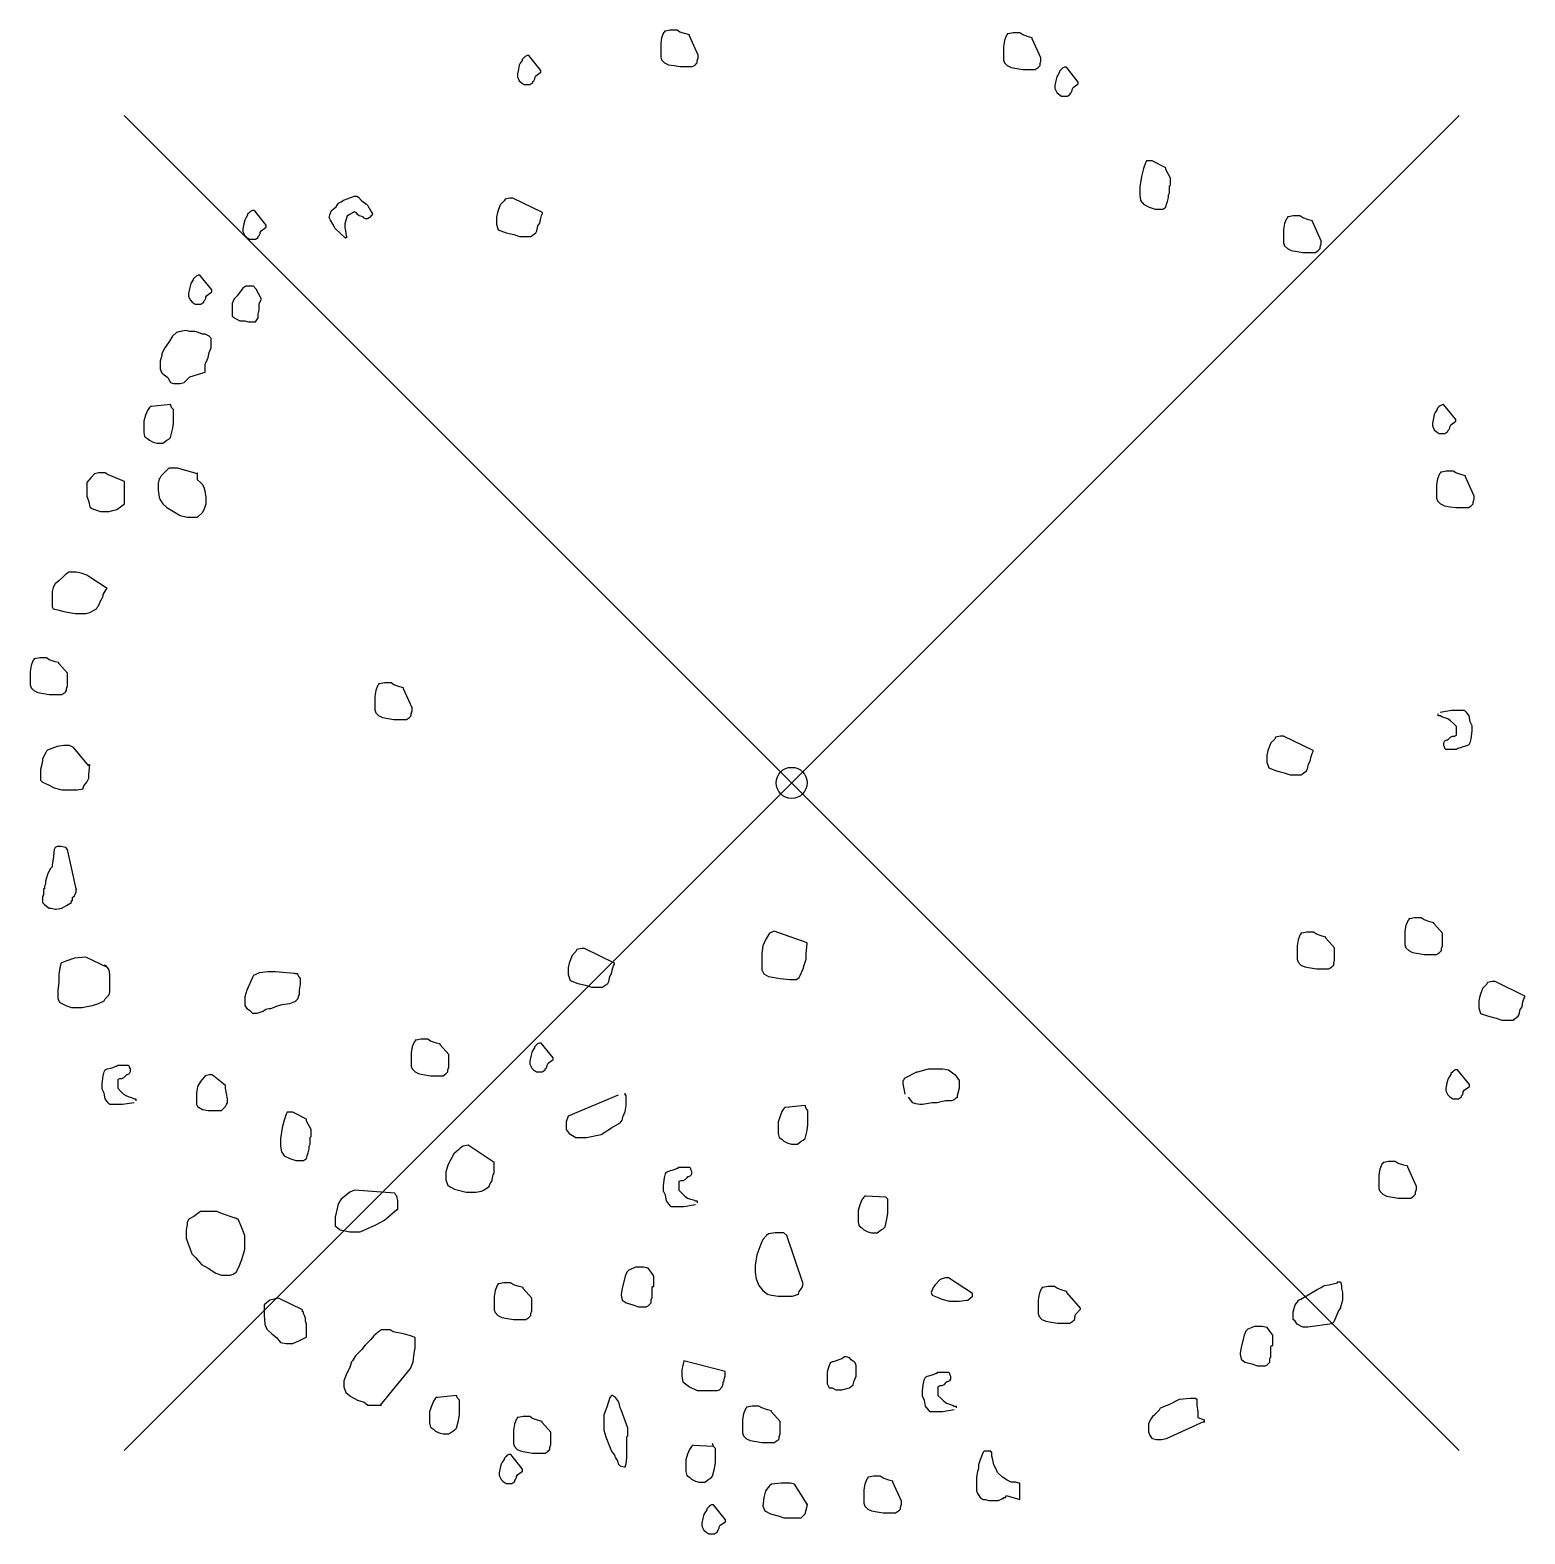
# Model space of a CAD drawing. Header units: metres. Extents: x -4.9 to 4.72, y -4.83 to 4.84.
import ezdxf

# ---------------------------------------------------------------- set-up
doc = ezdxf.new("R2010")
doc.units = ezdxf.units.M
doc.header["$LTSCALE"] = 0.2

msp = doc.modelspace()

# ---------------------------------------------------------------- linework, layer by layer
at = {"lineweight": -3}
for p, q in [((-4.2929, 4.2929), (4.2929, -4.2929)), ((4.2929, 4.2929), (-4.2929, -4.2929))]:
    msp.add_line(p, q, dxfattribs=at)
at = {"flags": 128}
for points in [[(-0.601, 4.6807), (-0.6568, 4.8047), (-0.6568, 4.8109), (-0.6815, 4.8167), (-0.7188, 4.8291), (-0.7372, 4.8416), (-0.7434, 4.8416), (-0.7497, 4.8416), (-0.7805, 4.8416), (-0.8116, 4.8354), (-0.8179, 4.8354), (-0.8179, 4.8291), (-0.8239, 4.8229), (-0.8363, 4.7922), (-0.8425, 4.7549), (-0.8425, 4.7238), (-0.8425, 4.7056), (-0.8425, 4.6807), (-0.8425, 4.6683), (-0.8363, 4.6496), (-0.8179, 4.631), (-0.793, 4.6185), (-0.7559, 4.6127), (-0.7188, 4.6065), (-0.6877, 4.6065), (-0.669, 4.6065), (-0.6382, 4.6065), (-0.6195, 4.6185), (-0.6135, 4.6248), (-0.6073, 4.631), (-0.6073, 4.6434), (-0.601, 4.6621), (-0.601, 4.6745), (-0.601, 4.6807)], [(1.6035, 4.6621), (1.5478, 4.786), (1.5478, 4.7922), (1.5231, 4.7985), (1.486, 4.8109), (1.4673, 4.8229), (1.4611, 4.8229), (1.4549, 4.8229), (1.424, 4.8229), (1.3929, 4.8167), (1.3869, 4.8167), (1.3869, 4.8109), (1.3807, 4.8047), (1.3683, 4.7736), (1.362, 4.7363), (1.362, 4.7056), (1.362, 4.6869), (1.362, 4.6621), (1.362, 4.6496), (1.3683, 4.631), (1.3869, 4.6127), (1.4116, 4.6003), (1.4487, 4.5941), (1.486, 4.5879), (1.5169, 4.5879), (1.5355, 4.5879), (1.5664, 4.5879), (1.5851, 4.6003), (1.5911, 4.6065), (1.5973, 4.6127), (1.5973, 4.6248), (1.6035, 4.6434), (1.6035, 4.6559), (1.6035, 4.6621)], [(-1.6138, 4.5825), (-1.6899, 4.677), (-1.6961, 4.677), (-1.7023, 4.677), (-1.7147, 4.6708), (-1.7207, 4.6646), (-1.7332, 4.6525), (-1.7332, 4.6463), (-1.7456, 4.6277), (-1.7518, 4.6152), (-1.7581, 4.5904), (-1.7643, 4.5593), (-1.7643, 4.541), (-1.7518, 4.5162), (-1.7394, 4.5037), (-1.7207, 4.4913), (-1.6899, 4.4913), (-1.6836, 4.4913), (-1.6652, 4.5037), (-1.6652, 4.5099), (-1.659, 4.5162), (-1.6528, 4.5286), (-1.6528, 4.5348), (-1.6465, 4.5472), (-1.6138, 4.57), (-1.6138, 4.5763), (-1.6138, 4.5825)], [(1.8431, 4.5074), (1.767, 4.602), (1.761, 4.602), (1.7548, 4.602), (1.7424, 4.5962), (1.7362, 4.5899), (1.7237, 4.5775), (1.7237, 4.5713), (1.7115, 4.5526), (1.7053, 4.5402), (1.6991, 4.5153), (1.6928, 4.4846), (1.6928, 4.466), (1.7053, 4.4411), (1.7175, 4.4287), (1.7362, 4.4162), (1.767, 4.4162), (1.7733, 4.4162), (1.7919, 4.4287), (1.7919, 4.4349), (1.7981, 4.4411), (1.8044, 4.4536), (1.8044, 4.4598), (1.8106, 4.4722), (1.8431, 4.495), (1.8431, 4.5012), (1.8431, 4.5074)], [(2.4056, 3.9561), (2.319, 3.9996), (2.2879, 3.9996), (2.2817, 3.9996), (2.2755, 3.9872), (2.2633, 3.9503), (2.2508, 3.9006), (2.2384, 3.8326), (2.2384, 3.7828), (2.2446, 3.7459), (2.2633, 3.7211), (2.3004, 3.7024), (2.3375, 3.69), (2.3685, 3.69), (2.387, 3.69), (2.4056, 3.7024), (2.4119, 3.7211), (2.4181, 3.7397), (2.4241, 3.7642), (2.4241, 3.7828), (2.4303, 3.7953), (2.4303, 3.8139), (2.4303, 3.8263), (2.4303, 3.8388), (2.4365, 3.845), (2.4365, 3.8695), (2.4365, 3.8881), (2.4056, 3.9441), (2.4056, 3.9561)], [(-2.8705, 3.503), (-2.9354, 3.566), (-2.9509, 3.5925), (-2.9662, 3.6195), (-2.9756, 3.6357), (-2.971, 3.6527), (-2.959, 3.6808), (-2.9298, 3.7049), (-2.9146, 3.7281), (-2.8985, 3.7372), (-2.8823, 3.7468), (-2.8363, 3.7658), (-2.8118, 3.7729), (-2.7979, 3.7737), (-2.7865, 3.7662), (-2.7687, 3.748), (-2.754, 3.7347), (-2.7426, 3.7273), (-2.7395, 3.7219), (-2.731, 3.7194), (-2.7279, 3.7144), (-2.7248, 3.709), (-2.7217, 3.7036), (-2.7186, 3.6983), (-2.7123, 3.6875), (-2.7092, 3.6821), (-2.7061, 3.6767), (-2.703, 3.6713), (-2.6968, 3.6605), (-2.6991, 3.6522), (-2.7045, 3.6489), (-2.7121, 3.6373), (-2.7175, 3.6344), (-2.7283, 3.6282), (-2.742, 3.6274), (-2.7536, 3.6348), (-2.7567, 3.6402), (-2.7652, 3.6427), (-2.7822, 3.6473), (-2.7936, 3.6547), (-2.7998, 3.6655), (-2.8114, 3.673), (-2.8168, 3.6701), (-2.8222, 3.6667), (-2.8328, 3.6609), (-2.8381, 3.6576), (-2.8435, 3.6547), (-2.8597, 3.6452), (-2.8666, 3.6199), (-2.8732, 3.5946), (-2.8746, 3.5722), (-2.8707, 3.5532), (-2.8668, 3.5337), (-2.8659, 3.52), (-2.863, 3.5146), (-2.8599, 3.5092), (-2.8651, 3.5063), (-2.8705, 3.503)], [(-3.3798, 3.5872), (-3.4558, 3.6817), (-3.462, 3.6817), (-3.4683, 3.6817), (-3.4807, 3.6755), (-3.4869, 3.6692), (-3.4991, 3.6568), (-3.4991, 3.6506), (-3.5116, 3.6319), (-3.5178, 3.6199), (-3.524, 3.595), (-3.5302, 3.5639), (-3.5302, 3.5453), (-3.5178, 3.5208), (-3.5054, 3.5084), (-3.4869, 3.496), (-3.4558, 3.496), (-3.4496, 3.496), (-3.4312, 3.5084), (-3.4312, 3.5146), (-3.4249, 3.5208), (-3.4187, 3.5328), (-3.4187, 3.5391), (-3.4125, 3.5515), (-3.3798, 3.5747), (-3.3798, 3.5809), (-3.3798, 3.5872)], [(-1.6022, 3.6684), (-1.7941, 3.7613), (-1.8126, 3.7613), (-1.8437, 3.755), (-1.8499, 3.7426), (-1.8745, 3.7177), (-1.8932, 3.6684), (-1.8994, 3.6373), (-1.8994, 3.5942), (-1.887, 3.5569), (-1.8374, 3.5382), (-1.7879, 3.5258), (-1.7508, 3.5134), (-1.6764, 3.5134), (-1.6702, 3.5196), (-1.6455, 3.5382), (-1.6393, 3.5507), (-1.6331, 3.5818), (-1.6206, 3.6004), (-1.6144, 3.6311), (-1.6082, 3.6498), (-1.6022, 3.6622), (-1.6022, 3.6684)], [(3.4055, 3.4856), (3.3498, 3.6095), (3.3498, 3.6153), (3.3251, 3.6216), (3.288, 3.634), (3.2694, 3.6464), (3.2631, 3.6464), (3.2569, 3.6464), (3.226, 3.6464), (3.1949, 3.6402), (3.1889, 3.6402), (3.1889, 3.634), (3.1827, 3.6278), (3.1703, 3.5971), (3.1641, 3.5598), (3.1641, 3.5287), (3.1641, 3.5105), (3.1641, 3.4856), (3.1641, 3.4732), (3.1703, 3.4545), (3.1889, 3.4358), (3.2136, 3.4234), (3.2507, 3.4172), (3.288, 3.411), (3.3189, 3.411), (3.3375, 3.411), (3.3684, 3.411), (3.3871, 3.4234), (3.3933, 3.4296), (3.3993, 3.4358), (3.3993, 3.4483), (3.4055, 3.4669), (3.4055, 3.4794), (3.4055, 3.4856)], [(-3.7296, 3.1705), (-3.8057, 3.2651), (-3.8119, 3.2651), (-3.8181, 3.2651), (-3.8306, 3.2588), (-3.8366, 3.2526), (-3.849, 3.2406), (-3.849, 3.2344), (-3.8615, 3.2157), (-3.8677, 3.2033), (-3.8739, 3.1784), (-3.8801, 3.1473), (-3.8801, 3.1291), (-3.8677, 3.1042), (-3.8552, 3.0918), (-3.8366, 3.0793), (-3.8057, 3.0793), (-3.7995, 3.0793), (-3.781, 3.0918), (-3.781, 3.098), (-3.7748, 3.1042), (-3.7686, 3.1166), (-3.7686, 3.1229), (-3.7624, 3.1353), (-3.7296, 3.1581), (-3.7296, 3.1643), (-3.7296, 3.1705)], [(-3.4098, 3.1113), (-3.4434, 3.1759), (-3.462, 3.1946), (-3.4867, 3.1946), (-3.5116, 3.1946), (-3.53, 3.1821), (-3.5673, 3.1324), (-3.5858, 3.1137), (-3.5982, 3.0831), (-3.5982, 3.0706), (-3.5982, 3.0395), (-3.5982, 3.0026), (-3.592, 2.9964), (-3.5858, 2.9902), (-3.5736, 2.984), (-3.5487, 2.9716), (-3.5178, 2.9716), (-3.4929, 2.9653), (-3.4683, 2.9653), (-3.4558, 2.9653), (-3.4496, 2.9653), (-3.4434, 2.9716), (-3.431, 2.9902), (-3.431, 3.0026), (-3.431, 3.0147), (-3.4249, 3.0395), (-3.4249, 3.0582), (-3.4249, 3.0831), (-3.4098, 3.1113)], [(-3.7719, 2.642), (-3.7717, 2.6681), (-3.7717, 2.6743), (-3.7717, 2.693), (-3.7655, 2.7054), (-3.7531, 2.7361), (-3.7468, 2.7672), (-3.7344, 2.7983), (-3.7344, 2.8289), (-3.7344, 2.8414), (-3.7344, 2.8476), (-3.7344, 2.86), (-3.7468, 2.8725), (-3.7593, 2.8787), (-3.7717, 2.8849), (-3.7902, 2.8849), (-3.815, 2.8974), (-3.8397, 2.9036), (-3.8708, 2.9036), (-3.8955, 2.9094), (-3.9326, 2.9036), (-3.9574, 2.8974), (-3.9821, 2.8725), (-4.007, 2.8352), (-4.0316, 2.7983), (-4.0503, 2.761), (-4.0503, 2.7485), (-4.0627, 2.7112), (-4.0627, 2.693), (-4.0627, 2.6868), (-4.0627, 2.6805), (-4.0627, 2.6743), (-4.0627, 2.6681), (-4.0627, 2.6619), (-4.0565, 2.6432), (-4.0503, 2.637), (-4.0441, 2.6308), (-4.0132, 2.6063), (-4.007, 2.5939), (-3.9945, 2.5753), (-3.9761, 2.569), (-3.9636, 2.569), (-3.945, 2.569), (-3.9326, 2.569), (-3.9079, 2.5753), (-3.8955, 2.5877), (-3.8892, 2.5939), (-3.8708, 2.6121), (-3.7719, 2.642), (-3.7719, 2.642), (-3.7719, 2.642)], [(-3.9945, 2.4326), (-4.1185, 2.4202), (-4.1247, 2.4202), (-4.1307, 2.414), (-4.1431, 2.3957), (-4.1556, 2.3647), (-4.168, 2.3274), (-4.168, 2.3087), (-4.168, 2.2967), (-4.168, 2.278), (-4.168, 2.2531), (-4.1618, 2.2283), (-4.1431, 2.2158), (-4.1307, 2.2038), (-4.106, 2.1914), (-4.0812, 2.1852), (-4.0441, 2.1852), (-4.0194, 2.2038), (-4.007, 2.2096), (-3.9945, 2.2221), (-3.9821, 2.2718), (-3.9761, 2.3087), (-3.9761, 2.3398), (-3.9761, 2.3522), (-3.9761, 2.3709), (-3.9761, 2.402), (-3.9883, 2.414), (-3.9945, 2.4326)], [(4.2713, 2.3373), (4.1955, 2.4322), (4.1892, 2.4322), (4.183, 2.4322), (4.1706, 2.426), (4.1644, 2.4198), (4.1519, 2.4074), (4.1519, 2.4011), (4.1397, 2.3825), (4.1335, 2.37), (4.1273, 2.3456), (4.1211, 2.3145), (4.1211, 2.2958), (4.1335, 2.271), (4.1457, 2.2589), (4.1644, 2.2465), (4.1955, 2.2465), (4.2015, 2.2465), (4.2201, 2.2589), (4.2201, 2.2648), (4.2263, 2.271), (4.2326, 2.2834), (4.2326, 2.2896), (4.2388, 2.3021), (4.2713, 2.3253), (4.2713, 2.3315), (4.2713, 2.3373)], [(-4.2918, 1.9373), (-4.3786, 1.9746), (-4.3971, 1.9808), (-4.4157, 1.9932), (-4.4404, 1.9932), (-4.459, 1.9932), (-4.4837, 1.987), (-4.5086, 1.9621), (-4.5332, 1.931), (-4.5332, 1.9124), (-4.5332, 1.8817), (-4.5332, 1.8444), (-4.521, 1.8071), (-4.5148, 1.7764), (-4.5024, 1.764), (-4.4837, 1.7578), (-4.4466, 1.7453), (-4.4157, 1.7453), (-4.3908, 1.7453), (-4.3662, 1.7515), (-4.3413, 1.7578), (-4.3166, 1.7764), (-4.2918, 1.7951), (-4.2918, 1.8013), (-4.2918, 1.8195), (-4.2918, 1.8444), (-4.2918, 1.8693), (-4.2918, 1.9004), (-4.2918, 1.9248), (-4.2918, 1.9373)], [(4.3903, 1.8444), (4.3345, 1.9684), (4.3345, 1.9746), (4.3097, 1.9808), (4.2725, 1.9932), (4.2539, 2.0052), (4.2477, 2.0052), (4.2417, 2.0052), (4.2106, 2.0052), (4.1797, 1.9994), (4.1735, 1.9994), (4.1735, 1.9932), (4.1673, 1.987), (4.1548, 1.9559), (4.1486, 1.9186), (4.1486, 1.8879), (4.1486, 1.8693), (4.1486, 1.8444), (4.1486, 1.832), (4.1548, 1.8133), (4.1735, 1.7951), (4.1981, 1.7826), (4.2355, 1.7764), (4.2725, 1.7702), (4.3034, 1.7702), (4.3221, 1.7702), (4.353, 1.7702), (4.3716, 1.7826), (4.3778, 1.7888), (4.3841, 1.7951), (4.3841, 1.8071), (4.3903, 1.8257), (4.3903, 1.8382), (4.3903, 1.8444)], [(-4.4033, 1.2499), (-4.5086, 1.3179), (-4.5332, 1.3366), (-4.5705, 1.349), (-4.6014, 1.3552), (-4.6263, 1.3552), (-4.6323, 1.3552), (-4.651, 1.3552), (-4.6572, 1.349), (-4.6696, 1.3428), (-4.6881, 1.3241), (-4.7129, 1.2997), (-4.7376, 1.281), (-4.75, 1.2562), (-4.7563, 1.2313), (-4.7563, 1.1944), (-4.7563, 1.1509), (-4.7563, 1.1322), (-4.75, 1.1198), (-4.7191, 1.1136), (-4.6819, 1.1015), (-4.6447, 1.0953), (-4.6077, 1.0891), (-4.5768, 1.0891), (-4.5394, 1.0891), (-4.5148, 1.0953), (-4.4837, 1.1136), (-4.4715, 1.1198), (-4.4652, 1.1322), (-4.459, 1.1384), (-4.4466, 1.1695), (-4.4404, 1.1757), (-4.4282, 1.2006), (-4.4282, 1.2126), (-4.4095, 1.2437), (-4.4033, 1.2499)], [(-4.6572, 0.7048), (-4.7129, 0.767), (-4.7129, 0.7732), (-4.7376, 0.7794), (-4.7749, 0.7919), (-4.7934, 0.8039), (-4.7996, 0.8039), (-4.8058, 0.8039), (-4.8367, 0.8039), (-4.8678, 0.7981), (-4.874, 0.7981), (-4.874, 0.7919), (-4.8802, 0.7856), (-4.8924, 0.7546), (-4.8986, 0.7173), (-4.8986, 0.6866), (-4.8986, 0.6679), (-4.8986, 0.643), (-4.8986, 0.6306), (-4.8924, 0.612), (-4.874, 0.5937), (-4.8491, 0.5813), (-4.812, 0.5751), (-4.7749, 0.5688), (-4.7438, 0.5688), (-4.7254, 0.5688), (-4.6943, 0.5688), (-4.6758, 0.5813), (-4.6696, 0.5875), (-4.6634, 0.5937), (-4.6634, 0.6057), (-4.6572, 0.6244), (-4.6572, 0.699), (-4.6572, 0.7048)], [(-2.4402, 0.4822), (-2.4959, 0.6057), (-2.4959, 0.612), (-2.5208, 0.6182), (-2.5579, 0.6306), (-2.5764, 0.643), (-2.5826, 0.643), (-2.5888, 0.643), (-2.6199, 0.643), (-2.6508, 0.6368), (-2.657, 0.6368), (-2.657, 0.6306), (-2.6632, 0.6244), (-2.6754, 0.5937), (-2.6817, 0.5564), (-2.6817, 0.5253), (-2.6817, 0.5067), (-2.6817, 0.4822), (-2.6817, 0.4698), (-2.6754, 0.4511), (-2.657, 0.4325), (-2.6321, 0.42), (-2.595, 0.4138), (-2.5579, 0.4076), (-2.5268, 0.4076), (-2.5084, 0.4076), (-2.4773, 0.4076), (-2.4589, 0.42), (-2.4526, 0.4262), (-2.4464, 0.4325), (-2.4464, 0.4449), (-2.4402, 0.4635), (-2.4402, 0.476), (-2.4402, 0.4822)], [(3.3543, 0.2074), (3.1624, 0.3002), (3.1438, 0.3002), (3.1129, 0.294), (3.1067, 0.2816), (3.0818, 0.2567), (3.0633, 0.2074), (3.0571, 0.1763), (3.0571, 0.1327), (3.0695, 0.0958), (3.1191, 0.0772), (3.1686, 0.0648), (3.2057, 0.0523), (3.2799, 0.0523), (3.2862, 0.0585), (3.311, 0.0772), (3.3172, 0.0896), (3.3235, 0.1203), (3.3357, 0.139), (3.3419, 0.1701), (3.3481, 0.1887), (3.3543, 0.2011), (3.3543, 0.2074)], [(4.1859, -0.9671), (4.1302, -0.9049), (4.1302, -0.8991), (4.1053, -0.8928), (4.0682, -0.8804), (4.0495, -0.868), (4.0435, -0.868), (4.0373, -0.868), (4.0062, -0.868), (3.9753, -0.8742), (3.9691, -0.8742), (3.9691, -0.8804), (3.9629, -0.8866), (3.9505, -0.9173), (3.9444, -0.9546), (3.9444, -0.9857), (3.9444, -1.0044), (3.9444, -1.0288), (3.9444, -1.0413), (3.9505, -1.0599), (3.9691, -1.0786), (3.994, -1.091), (4.0311, -1.0972), (4.0682, -1.1034), (4.0991, -1.1034), (4.1177, -1.1034), (4.1486, -1.1034), (4.1673, -1.091), (4.1735, -1.0848), (4.1797, -1.0786), (4.1797, -1.0661), (4.1859, -1.0475), (4.1859, -0.9733), (4.1859, -0.9671)], [(0.0987, -1.0288), (-0.1119, -0.9546), (-0.1428, -0.9671), (-0.1674, -1.0102), (-0.1861, -1.0475), (-0.1923, -1.0972), (-0.1923, -1.1714), (-0.1923, -1.2025), (-0.1799, -1.227), (-0.149, -1.2456), (-0.0746, -1.2581), (-0.0128, -1.2643), (0.0307, -1.2643), (0.0492, -1.2518), (0.0554, -1.2394), (0.074, -1.1963), (0.0802, -1.1714), (0.0925, -1.1341), (0.0925, -1.1034), (0.0925, -1.0972), (0.0987, -1.035), (0.0987, -1.0288)], [(3.4924, -1.0599), (3.4366, -0.9981), (3.4366, -0.9919), (3.4118, -0.9857), (3.3747, -0.9733), (3.356, -0.9608), (3.3498, -0.9608), (3.3436, -0.9608), (3.3127, -0.9608), (3.2818, -0.9671), (3.2756, -0.9671), (3.2756, -0.9733), (3.2694, -0.9795), (3.2569, -1.0102), (3.2507, -1.0475), (3.2507, -1.0786), (3.2507, -1.0972), (3.2507, -1.1217), (3.2507, -1.1341), (3.2569, -1.1528), (3.2756, -1.1714), (3.3002, -1.1839), (3.3375, -1.1901), (3.3747, -1.1963), (3.4055, -1.1963), (3.4242, -1.1963), (3.4551, -1.1963), (3.4737, -1.1839), (3.4799, -1.1776), (3.4862, -1.1714), (3.4862, -1.159), (3.4924, -1.1403), (3.4924, -1.0661), (3.4924, -1.0599)], [(-1.1398, -1.159), (-1.3317, -1.0661), (-1.3503, -1.0661), (-1.3812, -1.0723), (-1.3874, -1.0848), (-1.4123, -1.1092), (-1.4308, -1.159), (-1.437, -1.1901), (-1.437, -1.2332), (-1.4246, -1.2705), (-1.375, -1.2892), (-1.3255, -1.3016), (-1.2884, -1.3136), (-1.2142, -1.3136), (-1.2079, -1.3074), (-1.1831, -1.2892), (-1.1769, -1.2767), (-1.1706, -1.2456), (-1.1584, -1.227), (-1.1522, -1.1963), (-1.146, -1.1776), (-1.1398, -1.1652), (-1.1398, -1.159)], [(4.7163, -1.3712), (4.5244, -1.2784), (4.5057, -1.2784), (4.4749, -1.2846), (4.4686, -1.297), (4.4438, -1.3219), (4.4253, -1.3712), (4.4191, -1.4023), (4.4191, -1.4458), (4.4313, -1.4827), (4.4811, -1.5014), (4.5306, -1.5138), (4.5677, -1.5263), (4.6419, -1.5263), (4.6481, -1.5201), (4.673, -1.5014), (4.6792, -1.489), (4.6852, -1.4583), (4.6977, -1.4396), (4.7039, -1.4085), (4.7101, -1.3899), (4.7163, -1.3775), (4.7163, -1.3712)], [(-2.2049, -1.7472), (-2.2607, -1.6855), (-2.2607, -1.6792), (-2.2853, -1.673), (-2.3227, -1.6606), (-2.3411, -1.6482), (-2.3473, -1.6482), (-2.3536, -1.6482), (-2.3844, -1.6482), (-2.4155, -1.6544), (-2.4217, -1.6544), (-2.4217, -1.6606), (-2.4278, -1.6668), (-2.4402, -1.6979), (-2.4464, -1.7348), (-2.4464, -1.7659), (-2.4464, -1.7845), (-2.4464, -1.809), (-2.4464, -1.8214), (-2.4402, -1.8401), (-2.4217, -1.8587), (-2.3969, -1.8712), (-2.3598, -1.8774), (-2.3227, -1.8836), (-2.2916, -1.8836), (-2.2731, -1.8836), (-2.242, -1.8836), (-2.2236, -1.8712), (-2.2174, -1.865), (-2.2111, -1.8587), (-2.2111, -1.8463), (-2.2049, -1.8276), (-2.2049, -1.7534), (-2.2049, -1.7472)], [(-1.5344, -1.7675), (-1.6105, -1.673), (-1.6167, -1.673), (-1.6227, -1.673), (-1.6351, -1.6792), (-1.6414, -1.6855), (-1.6538, -1.6979), (-1.6538, -1.7041), (-1.6662, -1.7224), (-1.6722, -1.7348), (-1.6785, -1.7597), (-1.6847, -1.7908), (-1.6847, -1.809), (-1.6722, -1.8339), (-1.66, -1.8463), (-1.6414, -1.8587), (-1.6105, -1.8587), (-1.6043, -1.8587), (-1.5856, -1.8463), (-1.5856, -1.8401), (-1.5794, -1.8339), (-1.5732, -1.8214), (-1.5732, -1.8152), (-1.5672, -1.8032), (-1.5344, -1.78), (-1.5344, -1.7738), (-1.5344, -1.7675)], [(-3.6415, -1.9454), (-3.7284, -1.8774), (-3.7468, -1.8774), (-3.7717, -1.8836), (-3.7839, -1.8961), (-3.8026, -1.9205), (-3.8213, -1.9516), (-3.8275, -1.9951), (-3.8275, -2.0382), (-3.8275, -2.0693), (-3.8213, -2.0818), (-3.7902, -2.1004), (-3.7531, -2.1066), (-3.716, -2.1066), (-3.6786, -2.1066), (-3.6726, -2.1066), (-3.6664, -2.1066), (-3.6415, -2.0818), (-3.6353, -2.0693), (-3.6291, -2.0569), (-3.6291, -2.032), (-3.6415, -1.964), (-3.6415, -1.9578), (-3.6415, -1.9454)], [(4.3588, -1.94), (4.2829, -1.8455), (4.2767, -1.8455), (4.2705, -1.8455), (4.2581, -1.8517), (4.2518, -1.8579), (4.2394, -1.8699), (4.2394, -1.8762), (4.2272, -1.8948), (4.2209, -1.9072), (4.2147, -1.9321), (4.2085, -1.9632), (4.2085, -1.9814), (4.2209, -2.0063), (4.2332, -2.0188), (4.2518, -2.0312), (4.2829, -2.0312), (4.2889, -2.0312), (4.3076, -2.0188), (4.3076, -2.0125), (4.3138, -2.0063), (4.32, -1.9939), (4.32, -1.9877), (4.3262, -1.9752), (4.3588, -1.9524), (4.3588, -1.9462), (4.3588, -1.94)], [(-3.1215, -2.1622), (-3.2081, -2.1187), (-3.239, -2.1187), (-3.2452, -2.1187), (-3.2515, -2.1311), (-3.2639, -2.1684), (-3.2763, -2.2177), (-3.2886, -2.2861), (-3.2886, -2.3355), (-3.2823, -2.3728), (-3.2639, -2.3976), (-3.2268, -2.4159), (-3.1895, -2.4283), (-3.1586, -2.4283), (-3.1399, -2.4283), (-3.1215, -2.4159), (-3.1153, -2.3976), (-3.1091, -2.379), (-3.1028, -2.3541), (-3.1028, -2.3355), (-3.0966, -2.323), (-3.0966, -2.3048), (-3.0966, -2.2924), (-3.0966, -2.2799), (-3.0904, -2.2737), (-3.0904, -2.2488), (-3.0904, -2.2302), (-3.1215, -2.1746), (-3.1215, -2.1622)], [(0.0863, -2.0756), (-0.0375, -2.088), (-0.0437, -2.088), (-0.0499, -2.0942), (-0.0623, -2.1124), (-0.0746, -2.1435), (-0.087, -2.1808), (-0.087, -2.1995), (-0.087, -2.2115), (-0.087, -2.2302), (-0.087, -2.255), (-0.0808, -2.2799), (-0.0623, -2.2924), (-0.0499, -2.3048), (-0.025, -2.3168), (-0.0004, -2.323), (0.0367, -2.323), (0.0616, -2.3048), (0.074, -2.2986), (0.0863, -2.2861), (0.0987, -2.2364), (0.1049, -2.1995), (0.1049, -2.1684), (0.1049, -2.156), (0.1049, -2.1373), (0.1049, -2.1066), (0.0925, -2.0942), (0.0863, -2.0756)], [(-1.9139, -2.4408), (-2.081, -2.3292), (-2.1121, -2.3355), (-2.1305, -2.3479), (-2.143, -2.3603), (-2.1739, -2.3852), (-2.2111, -2.4594), (-2.2236, -2.5029), (-2.2236, -2.5523), (-2.2111, -2.5896), (-2.1678, -2.614), (-2.0934, -2.6327), (-2.0314, -2.6327), (-1.9943, -2.6265), (-1.9819, -2.6203), (-1.9448, -2.5958), (-1.9386, -2.5771), (-1.9261, -2.5585), (-1.9261, -2.5523), (-1.9201, -2.5212), (-1.9139, -2.5092), (-1.9139, -2.4967), (-1.9139, -2.4719), (-1.9139, -2.4532), (-1.9139, -2.4408)], [(4.0186, -2.5958), (3.9629, -2.4719), (3.9629, -2.4656), (3.9382, -2.4594), (3.9009, -2.447), (3.8825, -2.4345), (3.8763, -2.4345), (3.87, -2.4345), (3.8392, -2.4345), (3.8081, -2.4408), (3.8018, -2.4408), (3.8018, -2.447), (3.7958, -2.4532), (3.7834, -2.4843), (3.7772, -2.5212), (3.7772, -2.5523), (3.7772, -2.5709), (3.7772, -2.5958), (3.7772, -2.6082), (3.7834, -2.6265), (3.8018, -2.6451), (3.8267, -2.6576), (3.8638, -2.6638), (3.9009, -2.67), (3.932, -2.67), (3.9505, -2.67), (3.9816, -2.67), (4, -2.6576), (4.0062, -2.6514), (4.0124, -2.6451), (4.0124, -2.6327), (4.0186, -2.614), (4.0186, -2.602), (4.0186, -2.5958)], [(-2.5517, -2.6389), (-2.8118, -2.6203), (-2.8427, -2.6327), (-2.8985, -2.6762), (-2.9171, -2.7073), (-2.9233, -2.738), (-2.9356, -2.794), (-2.9356, -2.8495), (-2.9047, -2.8744), (-2.8427, -2.8868), (-2.7747, -2.8868), (-2.6754, -2.8433), (-2.6199, -2.8122), (-2.5393, -2.7442), (-2.533, -2.7442), (-2.533, -2.7256), (-2.533, -2.7131), (-2.533, -2.6887), (-2.5393, -2.6576), (-2.5455, -2.6514), (-2.5517, -2.6389)], [(0.6065, -2.6638), (0.4766, -2.6576), (0.4703, -2.6576), (0.4641, -2.6638), (0.4517, -2.6824), (0.4392, -2.7131), (0.427, -2.7504), (0.427, -2.7691), (0.427, -2.7815), (0.427, -2.8002), (0.427, -2.8246), (0.4332, -2.8495), (0.4517, -2.8619), (0.4641, -2.8744), (0.4888, -2.8868), (0.5137, -2.893), (0.5508, -2.893), (0.5756, -2.8744), (0.5879, -2.8682), (0.6003, -2.8557), (0.6127, -2.8064), (0.619, -2.7691), (0.619, -2.738), (0.619, -2.7256), (0.619, -2.7073), (0.619, -2.6762), (0.6065, -2.6638), (0.6065, -2.6638)], [(-3.5796, -2.8002), (-3.6664, -2.7691), (-3.6973, -2.7566), (-3.7406, -2.7566), (-3.7655, -2.7566), (-3.7839, -2.7566), (-3.8026, -2.7566), (-3.8459, -2.7877), (-3.877, -2.8064), (-3.8892, -2.8246), (-3.8892, -2.8433), (-3.8955, -2.8744), (-3.8955, -2.9299), (-3.8708, -2.9921), (-3.8584, -3.029), (-3.8335, -3.0539), (-3.7964, -3.0974), (-3.7531, -3.1219), (-3.7035, -3.153), (-3.6664, -3.1654), (-3.6415, -3.1654), (-3.6107, -3.1654), (-3.592, -3.1592), (-3.5736, -3.1467), (-3.5549, -3.1156), (-3.5362, -3.0663), (-3.524, -3.0228), (-3.5178, -2.9983), (-3.5178, -2.9735), (-3.5178, -2.9117), (-3.5362, -2.8619), (-3.5611, -2.8064), (-3.5673, -2.8064), (-3.5736, -2.8002), (-3.5796, -2.8002)], [(0.074, -3.2209), (-0.0313, -2.9117), (-0.0499, -2.893), (-0.0684, -2.893), (-0.087, -2.893), (-0.1057, -2.893), (-0.149, -2.8993), (-0.1614, -2.9117), (-0.1861, -2.9361), (-0.1985, -2.9672), (-0.2232, -3.0352), (-0.2356, -3.1036), (-0.2356, -3.1467), (-0.2294, -3.1903), (-0.211, -3.2334), (-0.1861, -3.2645), (-0.1552, -3.2893), (-0.1303, -3.2956), (-0.087, -3.3018), (-0.0437, -3.3018), (0.0058, -3.3018), (0.043, -3.2893), (0.0492, -3.2707), (0.0678, -3.2458), (0.074, -3.2209)], [(-0.8858, -3.2396), (-0.8858, -3.2089), (-0.8858, -3.1716), (-0.9045, -3.1467), (-0.9229, -3.1219), (-0.954, -3.1156), (-1.0036, -3.1156), (-1.0469, -3.1343), (-1.0593, -3.1467), (-1.0716, -3.1716), (-1.0902, -3.252), (-1.0964, -3.2893), (-1.0964, -3.2956), (-1.0902, -3.3262), (-1.0656, -3.3449), (-1.022, -3.3573), (-0.9849, -3.3698), (-0.9478, -3.3698), (-0.9416, -3.3698), (-0.9354, -3.3698), (-0.9229, -3.3635), (-0.9107, -3.3511), (-0.9045, -3.3449), (-0.9045, -3.3387), (-0.9045, -3.3325), (-0.9045, -3.32), (-0.8983, -3.3138), (-0.8983, -3.308), (-0.8983, -3.2458), (-0.8921, -3.2396), (-0.8858, -3.2396)], [(1.1639, -3.2831), (1.009, -3.184), (0.9904, -3.184), (0.9657, -3.1903), (0.9533, -3.1965), (0.9224, -3.2272), (0.91, -3.2458), (0.8975, -3.2769), (0.9037, -3.2956), (0.9348, -3.308), (0.9657, -3.32), (1.0153, -3.3325), (1.0524, -3.3325), (1.0772, -3.3325), (1.1268, -3.3262), (1.133, -3.3262), (1.1639, -3.3018), (1.1639, -3.2956), (1.1639, -3.2893), (1.1639, -3.2831)], [(-1.6722, -3.3138), (-1.728, -3.252), (-1.728, -3.2458), (-1.7529, -3.2396), (-1.79, -3.2272), (-1.8086, -3.2147), (-1.8148, -3.2147), (-1.8211, -3.2147), (-1.852, -3.2147), (-1.8828, -3.2209), (-1.8891, -3.2209), (-1.8891, -3.2272), (-1.8953, -3.2334), (-1.9077, -3.2645), (-1.9139, -3.3018), (-1.9139, -3.3325), (-1.9139, -3.3511), (-1.9139, -3.376), (-1.9139, -3.3884), (-1.9077, -3.4071), (-1.8891, -3.4253), (-1.8644, -3.4377), (-1.8271, -3.444), (-1.79, -3.4502), (-1.7591, -3.4502), (-1.7404, -3.4502), (-1.7096, -3.4502), (-1.6909, -3.4377), (-1.6847, -3.4315), (-1.6785, -3.4253), (-1.6785, -3.4129), (-1.6722, -3.3946), (-1.6722, -3.32), (-1.6722, -3.3138)], [(1.8578, -3.3776), (1.7708, -3.2769), (1.7708, -3.2707), (1.7459, -3.2645), (1.7088, -3.252), (1.6901, -3.2396), (1.6841, -3.2396), (1.6779, -3.2396), (1.6468, -3.2396), (1.6159, -3.2458), (1.6097, -3.2458), (1.6097, -3.252), (1.6035, -3.2583), (1.5911, -3.2893), (1.5851, -3.3262), (1.5851, -3.3573), (1.5851, -3.376), (1.5851, -3.4009), (1.5851, -3.4129), (1.5911, -3.4315), (1.6097, -3.4502), (1.6346, -3.4626), (1.6717, -3.4688), (1.7088, -3.4751), (1.7397, -3.4751), (1.7583, -3.4751), (1.7894, -3.4751), (1.8079, -3.4626), (1.8141, -3.4564), (1.8203, -3.4502), (1.8203, -3.4377), (1.8265, -3.4191), (1.8578, -3.3839), (1.8578, -3.3776)], [(3.475, -3.4792), (3.3189, -3.4999), (3.3127, -3.4999), (3.288, -3.4999), (3.2507, -3.4813), (3.2385, -3.4626), (3.226, -3.4502), (3.226, -3.4191), (3.226, -3.4009), (3.2385, -3.3573), (3.2569, -3.3325), (3.2569, -3.3262), (3.2756, -3.32), (3.3809, -3.2583), (3.4055, -3.2458), (3.4242, -3.2334), (3.4551, -3.2272), (3.5108, -3.2147), (3.5108, -3.2089), (3.5295, -3.2089), (3.5357, -3.2334), (3.5357, -3.252), (3.5419, -3.2769), (3.5419, -3.2956), (3.5419, -3.3262), (3.5357, -3.3511), (3.5295, -3.3698), (3.5295, -3.376), (3.5171, -3.3946), (3.4874, -3.4668), (3.4812, -3.473), (3.475, -3.4792)], [(-3.1462, -3.3884), (-3.301, -3.3138), (-3.3567, -3.3262), (-3.3939, -3.3573), (-3.3939, -3.3698), (-3.3939, -3.3822), (-3.3939, -3.4253), (-3.3876, -3.4813), (-3.3754, -3.5124), (-3.3443, -3.543), (-3.3134, -3.5679), (-3.2886, -3.599), (-3.2515, -3.6052), (-3.2081, -3.6052), (-3.1648, -3.5866), (-3.1275, -3.5679), (-3.1215, -3.5617), (-3.1215, -3.543), (-3.1215, -3.5182), (-3.1215, -3.4999), (-3.1215, -3.4813), (-3.1275, -3.4626), (-3.1275, -3.444), (-3.1337, -3.4253), (-3.1399, -3.4133), (-3.1399, -3.4009), (-3.1462, -3.4009), (-3.1462, -3.3946), (-3.1462, -3.3884)], [(3.0953, -3.6193), (3.0953, -3.5882), (3.0953, -3.5509), (3.0766, -3.5265), (3.0582, -3.5016), (3.0271, -3.4954), (2.9775, -3.4954), (2.9342, -3.514), (2.9218, -3.5265), (2.9095, -3.5509), (2.8909, -3.6318), (2.8847, -3.6687), (2.8847, -3.6749), (2.8909, -3.706), (2.9156, -3.7246), (2.9591, -3.737), (2.9962, -3.7495), (3.0333, -3.7495), (3.0395, -3.7495), (3.0457, -3.7495), (3.0582, -3.7433), (3.0704, -3.7308), (3.0766, -3.7246), (3.0766, -3.7184), (3.0766, -3.7122), (3.0766, -3.6997), (3.0828, -3.6935), (3.0828, -3.6873), (3.0828, -3.6255), (3.089, -3.6193), (3.0953, -3.6193)], [(-0.4276, -3.7847), (-0.6939, -3.7163), (-0.7001, -3.7474), (-0.7063, -3.7723), (-0.7063, -3.8154), (-0.7001, -3.8527), (-0.6568, -3.8838), (-0.6073, -3.9087), (-0.5515, -3.9087), (-0.4958, -3.9087), (-0.4771, -3.9087), (-0.4649, -3.9025), (-0.4462, -3.8838), (-0.44, -3.8651), (-0.44, -3.8527), (-0.4338, -3.8465), (-0.4338, -3.8341), (-0.4276, -3.8154), (-0.4276, -3.7972), (-0.4276, -3.7909), (-0.4276, -3.7847)], [(0.3217, -3.7043), (0.266, -3.7225), (0.2597, -3.7225), (0.2473, -3.7288), (0.2349, -3.7661), (0.2289, -3.7909), (0.2289, -3.8341), (0.2289, -3.8651), (0.2411, -3.89), (0.2597, -3.89), (0.2846, -3.9025), (0.3217, -3.9025), (0.3713, -3.89), (0.3959, -3.8714), (0.4021, -3.8465), (0.4146, -3.8154), (0.4146, -3.7785), (0.4146, -3.7598), (0.4146, -3.7474), (0.4084, -3.7288), (0.4021, -3.7225), (0.3837, -3.7105), (0.3713, -3.6981), (0.3526, -3.6919), (0.3402, -3.6919), (0.3217, -3.7043)], [(-2.1554, -3.9394), (-2.2791, -3.9518), (-2.2853, -3.9518), (-2.2916, -3.958), (-2.304, -3.9767), (-2.3164, -4.0077), (-2.3287, -4.0446), (-2.3287, -4.0633), (-2.3287, -4.0757), (-2.3287, -4.0944), (-2.3287, -4.1188), (-2.3227, -4.1437), (-2.304, -4.1562), (-2.2916, -4.1686), (-2.2669, -4.181), (-2.242, -4.1872), (-2.2049, -4.1872), (-2.1801, -4.1686), (-2.1678, -4.1624), (-2.1554, -4.1499), (-2.143, -4.1006), (-2.1367, -4.0633), (-2.1367, -4.0322), (-2.1367, -4.0198), (-2.1367, -4.0015), (-2.1367, -3.9704), (-2.1492, -3.958), (-2.1554, -3.9394)], [(-1.0531, -4.1499), (-1.0964, -4.0322), (-1.1027, -4.0198), (-1.1089, -3.9891), (-1.1211, -3.9704), (-1.1335, -3.9518), (-1.1522, -3.9394), (-1.1584, -3.9394), (-1.1706, -3.9518), (-1.1893, -4.014), (-1.2079, -4.0633), (-1.2079, -4.1068), (-1.2079, -4.1624), (-1.1955, -4.2059), (-1.1769, -4.2552), (-1.1584, -4.2988), (-1.1398, -4.3232), (-1.1335, -4.3419), (-1.1211, -4.3605), (-1.1151, -4.3792), (-1.1027, -4.3916), (-1.0778, -4.3978), (-1.0716, -4.3978), (-1.0656, -4.3792), (-1.0593, -4.3419), (-1.0593, -4.2988), (-1.0593, -4.2677), (-1.0593, -4.2428), (-1.0593, -4.2304), (-1.0593, -4.2241), (-1.0593, -4.2059), (-1.0531, -4.1997), (-1.0531, -4.1562), (-1.0531, -4.1499)], [(-0.0746, -4.1068), (-0.1303, -4.0446), (-0.1303, -4.0384), (-0.1552, -4.0322), (-0.1923, -4.0198), (-0.211, -4.0077), (-0.2172, -4.0077), (-0.2232, -4.0077), (-0.2543, -4.0077), (-0.2852, -4.014), (-0.2914, -4.014), (-0.2914, -4.0198), (-0.2976, -4.026), (-0.31, -4.0571), (-0.3163, -4.0944), (-0.3163, -4.1251), (-0.3163, -4.1437), (-0.3163, -4.1686), (-0.3163, -4.181), (-0.31, -4.1997), (-0.2914, -4.2179), (-0.2667, -4.2304), (-0.2294, -4.2366), (-0.1923, -4.2428), (-0.1614, -4.2428), (-0.1428, -4.2428), (-0.1119, -4.2428), (-0.0932, -4.2304), (-0.087, -4.2241), (-0.0808, -4.2179), (-0.0808, -4.2059), (-0.0746, -4.1872), (-0.0746, -4.113), (-0.0746, -4.1068)], [(-1.5485, -4.1748), (-1.6043, -4.113), (-1.6043, -4.1068), (-1.6289, -4.1006), (-1.6662, -4.0882), (-1.6847, -4.0757), (-1.6909, -4.0757), (-1.6971, -4.0757), (-1.728, -4.0757), (-1.7591, -4.082), (-1.7653, -4.082), (-1.7653, -4.0882), (-1.7715, -4.0944), (-1.7838, -4.1251), (-1.79, -4.1624), (-1.79, -4.1935), (-1.79, -4.2121), (-1.79, -4.2366), (-1.79, -4.249), (-1.7838, -4.2677), (-1.7653, -4.2863), (-1.7404, -4.2988), (-1.7033, -4.305), (-1.6662, -4.3112), (-1.6351, -4.3112), (-1.6167, -4.3112), (-1.5856, -4.3112), (-1.5672, -4.2988), (-1.5609, -4.2925), (-1.5547, -4.2863), (-1.5547, -4.2739), (-1.5485, -4.2552), (-1.5485, -4.181), (-1.5485, -4.1748)], [(-1.7305, -4.414), (-1.8066, -4.3195), (-1.8128, -4.3195), (-1.8188, -4.3195), (-1.8312, -4.3257), (-1.8374, -4.3319), (-1.8499, -4.3444), (-1.8499, -4.3506), (-1.8623, -4.3688), (-1.8683, -4.3813), (-1.8745, -4.4061), (-1.8808, -4.4372), (-1.8808, -4.4555), (-1.8683, -4.4803), (-1.8561, -4.4928), (-1.8374, -4.5052), (-1.8066, -4.5052), (-1.8003, -4.5052), (-1.7817, -4.4928), (-1.7817, -4.4866), (-1.7755, -4.4803), (-1.7692, -4.4679), (-1.7692, -4.4617), (-1.7632, -4.4497), (-1.7305, -4.4264), (-1.7305, -4.4202), (-1.7305, -4.414)], [(0.7056, -4.6204), (0.6498, -4.4969), (0.6498, -4.4907), (0.6252, -4.4845), (0.5879, -4.472), (0.5694, -4.4596), (0.5632, -4.4596), (0.557, -4.4596), (0.5261, -4.4596), (0.495, -4.4658), (0.4888, -4.4658), (0.4888, -4.472), (0.4828, -4.4783), (0.4703, -4.5094), (0.4641, -4.5462), (0.4641, -4.5773), (0.4641, -4.596), (0.4641, -4.6204), (0.4641, -4.6329), (0.4703, -4.6515), (0.4888, -4.6702), (0.5137, -4.6826), (0.5508, -4.6888), (0.5879, -4.6951), (0.619, -4.6951), (0.6374, -4.6951), (0.6685, -4.6951), (0.6869, -4.6826), (0.6932, -4.6764), (0.6994, -4.6702), (0.6994, -4.6578), (0.7056, -4.6391), (0.7056, -4.6267), (0.7056, -4.6204)], [(-0.4267, -4.739), (-0.5028, -4.6441), (-0.509, -4.6441), (-0.5152, -4.6441), (-0.5277, -4.6503), (-0.5339, -4.6565), (-0.5461, -4.6689), (-0.5461, -4.6752), (-0.5586, -4.6938), (-0.5648, -4.7063), (-0.571, -4.7311), (-0.5772, -4.7618), (-0.5772, -4.7805), (-0.5648, -4.8053), (-0.5523, -4.8178), (-0.5339, -4.8302), (-0.5028, -4.8302), (-0.4966, -4.8302), (-0.4781, -4.8178), (-0.4781, -4.8116), (-0.4719, -4.8053), (-0.4657, -4.7929), (-0.4657, -4.7867), (-0.4595, -4.7742), (-0.4267, -4.7514), (-0.4267, -4.7452), (-0.4267, -4.739)]]:
    msp.add_lwpolyline(points, close=True, dxfattribs=at)
for points in [[(-3.8213, 1.987), (-3.9512, 2.0239), (-3.9883, 2.0239), (-4.007, 2.0239), (-4.0194, 2.0115), (-4.0316, 1.9994), (-4.0565, 1.9746), (-4.0627, 1.9621), (-4.0689, 1.9559), (-4.0752, 1.9248), (-4.0752, 1.8817), (-4.0689, 1.8382), (-4.0627, 1.8195), (-4.0441, 1.7951), (-4.0194, 1.7702), (-3.9761, 1.7453), (-3.9326, 1.7205), (-3.8892, 1.708), (-3.8584, 1.708), (-3.8213, 1.708), (-3.7902, 1.7391), (-3.7779, 1.7578), (-3.7655, 1.7951), (-3.7655, 1.8382), (-3.7717, 1.8755), (-3.7779, 1.9004), (-3.7902, 1.9186), (-3.8026, 1.931), (-3.8213, 1.9497), (-3.8213, 1.987), (-3.8213, 1.9932)], [(4.1702, 0.4557), (4.2444, 0.4681), (4.2755, 0.4681), (4.3063, 0.4681), (4.325, 0.4681), (4.3374, 0.4557), (4.3559, 0.4308), (4.3621, 0.3939), (4.3745, 0.369), (4.3745, 0.3504), (4.3745, 0.3317), (4.3683, 0.2824), (4.3621, 0.2575), (4.3559, 0.2451), (4.3435, 0.2389), (4.3188, 0.2326), (4.3001, 0.2264), (4.2879, 0.2206), (4.2817, 0.2206), (4.2755, 0.2144), (4.2692, 0.2144), (4.263, 0.2144), (4.2568, 0.2144), (4.2506, 0.2144), (4.2384, 0.2144), (4.2321, 0.2144), (4.2259, 0.2144), (4.2197, 0.2144), (4.2073, 0.2144), (4.2011, 0.2206), (4.2011, 0.2264), (4.1948, 0.2389), (4.1948, 0.2451), (4.1948, 0.2575), (4.2011, 0.27), (4.2135, 0.2762), (4.2197, 0.2762), (4.2259, 0.2824), (4.2384, 0.2948), (4.2506, 0.301), (4.263, 0.301), (4.2755, 0.3073), (4.2755, 0.3135), (4.2755, 0.3197), (4.2755, 0.3317), (4.2755, 0.3379), (4.2755, 0.3442), (4.2755, 0.3628), (4.2568, 0.3815), (4.2384, 0.4001), (4.2197, 0.4126), (4.2011, 0.4188), (4.1826, 0.425), (4.1702, 0.4308), (4.1639, 0.4308), (4.1577, 0.4308), (4.1577, 0.437), (4.1577, 0.4432)], [(-4.521, 0.1104), (-4.6201, 0.2281), (-4.6447, 0.2405), (-4.6819, 0.2405), (-4.7254, 0.2343), (-4.7749, 0.2156), (-4.7871, 0.2094), (-4.7934, 0.2032), (-4.7996, 0.1912), (-4.8182, 0.1539), (-4.8182, 0.1414), (-4.8244, 0.1104), (-4.8307, 0.0859), (-4.8307, 0.0486), (-4.8307, 0.0237), (-4.8307, 0.0175), (-4.8182, 0.0051), (-4.7811, -0.0132), (-4.7438, -0.0318), (-4.6943, -0.0443), (-4.6758, -0.0443), (-4.6447, -0.0443), (-4.5952, -0.0443), (-4.5581, -0.0381), (-4.5581, -0.0318), (-4.5519, -0.0194), (-4.5332, 0.0051), (-4.521, 0.0299), (-4.521, 0.0548), (-4.5148, 0.1166), (-4.5148, 0.1166), (-4.521, 0.1104), (-4.5148, 0.1166), (-4.5148, 0.1166), (-4.521, 0.1166)], [(-4.6014, -0.6823), (-4.6572, -0.4281), (-4.6696, -0.4157), (-4.7005, -0.4095), (-4.7254, -0.4095), (-4.7376, -0.4157), (-4.7438, -0.4281), (-4.75, -0.4903), (-4.7563, -0.5272), (-4.7563, -0.5334), (-4.7563, -0.5397), (-4.7625, -0.5459), (-4.7687, -0.5521), (-4.7871, -0.5894), (-4.7996, -0.6325), (-4.7996, -0.6512), (-4.8058, -0.6636), (-4.8058, -0.6823), (-4.812, -0.6823), (-4.812, -0.6885), (-4.812, -0.7009), (-4.812, -0.7192), (-4.8182, -0.7316), (-4.8182, -0.744), (-4.8182, -0.7502), (-4.8182, -0.7689), (-4.8058, -0.7813), (-4.7934, -0.7938), (-4.7749, -0.8058), (-4.7625, -0.8058), (-4.7376, -0.812), (-4.7316, -0.812), (-4.6943, -0.8058), (-4.6634, -0.7876), (-4.6323, -0.7689), (-4.6323, -0.7627), (-4.6323, -0.7565), (-4.6263, -0.7565), (-4.6263, -0.7378), (-4.6139, -0.7254), (-4.6014, -0.7009), (-4.6014, -0.6823), (-4.6014, -0.6823), (-4.6014, -0.6885)], [(-4.3971, -1.1901), (-4.5394, -1.1217), (-4.6139, -1.1279), (-4.6696, -1.1465), (-4.7005, -1.159), (-4.7005, -1.1652), (-4.7067, -1.1901), (-4.7129, -1.2332), (-4.7129, -1.2829), (-4.7191, -1.3323), (-4.7191, -1.3882), (-4.7067, -1.4127), (-4.6696, -1.4313), (-4.6323, -1.4438), (-4.5952, -1.4438), (-4.5643, -1.4438), (-4.5332, -1.4376), (-4.4961, -1.4313), (-4.459, -1.4189), (-4.4219, -1.4007), (-4.4157, -1.3882), (-4.3908, -1.3634), (-4.3846, -1.3447), (-4.3846, -1.3198), (-4.3846, -1.2954), (-4.3846, -1.2581), (-4.3846, -1.2332), (-4.3908, -1.2025), (-4.4095, -1.1776), (-4.4219, -1.1714)], [(-3.177, -1.227), (-3.3196, -1.2145), (-3.3443, -1.2145), (-3.3692, -1.2145), (-3.4249, -1.2208), (-3.4372, -1.227), (-3.462, -1.2394), (-3.4683, -1.2518), (-3.5054, -1.3323), (-3.5178, -1.3758), (-3.5178, -1.4065), (-3.5178, -1.4313), (-3.5054, -1.45), (-3.4867, -1.4624), (-3.4683, -1.4811), (-3.4372, -1.4811), (-3.4001, -1.4687), (-3.3814, -1.4562), (-3.363, -1.45), (-3.3505, -1.45), (-3.301, -1.4313), (-3.2763, -1.4251), (-3.2268, -1.4189), (-3.1957, -1.4065), (-3.1895, -1.4007), (-3.177, -1.3882), (-3.1648, -1.3571), (-3.1648, -1.3323), (-3.1586, -1.2954), (-3.1586, -1.2643), (-3.1586, -1.2581), (-3.171, -1.2456), (-3.177, -1.2332), (-3.177, -1.227), (-3.1833, -1.227), (-3.1957, -1.227), (-3.1957, -1.2208)], [(-4.23, -2.0569), (-4.3042, -2.0693), (-4.3351, -2.0693), (-4.3662, -2.0693), (-4.3846, -2.0693), (-4.3971, -2.0569), (-4.4157, -2.032), (-4.4219, -1.9951), (-4.4341, -1.9703), (-4.4341, -1.9516), (-4.4341, -1.9329), (-4.4282, -1.8836), (-4.4219, -1.8587), (-4.4157, -1.8463), (-4.4033, -1.8401), (-4.3786, -1.8339), (-4.36, -1.8276), (-4.3475, -1.8214), (-4.3413, -1.8214), (-4.3351, -1.8152), (-4.3291, -1.8152), (-4.3229, -1.8152), (-4.3166, -1.8152), (-4.3104, -1.8152), (-4.298, -1.8152), (-4.2918, -1.8152), (-4.2855, -1.8152), (-4.2795, -1.8152), (-4.2671, -1.8152), (-4.2609, -1.8214), (-4.2609, -1.8276), (-4.2547, -1.8401), (-4.2547, -1.8463), (-4.2547, -1.8587), (-4.2609, -1.8712), (-4.2733, -1.8774), (-4.2795, -1.8774), (-4.2855, -1.8836), (-4.298, -1.8961), (-4.3104, -1.9023), (-4.3229, -1.9023), (-4.3351, -1.9085), (-4.3351, -1.9143), (-4.3351, -1.9205), (-4.3351, -1.9329), (-4.3351, -1.9392), (-4.3351, -1.9454), (-4.3351, -1.964), (-4.3166, -1.9827), (-4.298, -2.0013), (-4.2795, -2.0134), (-4.2609, -2.0196), (-4.2422, -2.0258), (-4.23, -2.032), (-4.2238, -2.032), (-4.2176, -2.032), (-4.2176, -2.0382), (-4.2176, -2.0445)], [(0.7305, -2.0013), (0.718, -1.9329), (0.718, -1.9267), (0.718, -1.9143), (0.7242, -1.9081), (0.7242, -1.9023), (0.7305, -1.8961), (0.8047, -1.8587), (0.8109, -1.8587), (0.8791, -1.8401), (0.9286, -1.8401), (0.9719, -1.8401), (1.009, -1.8463), (1.0524, -1.8774), (1.0772, -1.9143), (1.0772, -1.9454), (1.0772, -1.964), (1.0648, -2.0134), (1.0648, -2.0258), (1.0586, -2.0258), (1.0461, -2.0382), (1.0277, -2.0445), (0.9904, -2.0445), (0.9348, -2.0569), (0.9037, -2.0569), (0.8666, -2.0631), (0.8418, -2.0693), (0.8358, -2.0693), (0.8233, -2.0693), (0.7985, -2.0631), (0.78, -2.0569), (0.7518, -2.0212)], [(-1.1151, -2.0076), (-1.437, -2.1435), (-1.4494, -2.1808), (-1.4494, -2.1995), (-1.4494, -2.2302), (-1.4308, -2.255), (-1.3874, -2.2799), (-1.3195, -2.2799), (-1.2264, -2.2613), (-1.1584, -2.2177), (-1.1027, -2.1871), (-1.0902, -2.1684), (-1.084, -2.1435), (-1.0716, -2.1124), (-1.0656, -2.0756), (-1.0656, -2.0507), (-1.0656, -2.0258), (-1.0656, -2.0076), (-1.0716, -2.0076), (-1.0716, -2.0013), (-1.0716, -1.9951)], [(-0.6195, -2.7131), (-0.6939, -2.7256), (-0.7248, -2.7256), (-0.7559, -2.7256), (-0.7743, -2.7256), (-0.7868, -2.7131), (-0.8054, -2.6887), (-0.8116, -2.6514), (-0.8239, -2.6265), (-0.8239, -2.6082), (-0.8239, -2.5896), (-0.8179, -2.5398), (-0.8116, -2.515), (-0.8054, -2.5029), (-0.793, -2.4967), (-0.7683, -2.4905), (-0.7497, -2.4843), (-0.7372, -2.4781), (-0.731, -2.4781), (-0.7248, -2.4719), (-0.7186, -2.4719), (-0.7126, -2.4719), (-0.7063, -2.4719), (-0.7001, -2.4719), (-0.6877, -2.4719), (-0.6815, -2.4719), (-0.6753, -2.4719), (-0.669, -2.4719), (-0.6568, -2.4719), (-0.6506, -2.4781), (-0.6506, -2.4843), (-0.6444, -2.4967), (-0.6444, -2.5029), (-0.6444, -2.515), (-0.6506, -2.5274), (-0.663, -2.5336), (-0.669, -2.5336), (-0.6753, -2.5398), (-0.6877, -2.5523), (-0.7001, -2.5585), (-0.7126, -2.5585), (-0.7248, -2.5647), (-0.7248, -2.5709), (-0.7248, -2.5771), (-0.7248, -2.5896), (-0.7248, -2.5958), (-0.7248, -2.602), (-0.7248, -2.6203), (-0.7063, -2.6389), (-0.6877, -2.6576), (-0.669, -2.67), (-0.6506, -2.6762), (-0.6319, -2.6824), (-0.6195, -2.6887), (-0.6135, -2.6887), (-0.6073, -2.6887), (-0.6073, -2.6949), (-0.6073, -2.7011)], [(-2.6446, -4.0015), (-2.4526, -3.7661), (-2.434, -3.7225), (-2.4278, -3.667), (-2.4217, -3.6359), (-2.4217, -3.6172), (-2.4217, -3.5866), (-2.4217, -3.5679), (-2.4526, -3.5555), (-2.4959, -3.543), (-2.5641, -3.5306), (-2.5826, -3.5182), (-2.5888, -3.5182), (-2.6075, -3.5182), (-2.6383, -3.5182), (-2.657, -3.5306), (-2.6879, -3.5555), (-2.7065, -3.5803), (-2.7252, -3.599), (-2.7436, -3.6172), (-2.7685, -3.6483), (-2.8056, -3.6856), (-2.8243, -3.7163), (-2.8303, -3.7225), (-2.8427, -3.7598), (-2.8614, -3.7972), (-2.8798, -3.8465), (-2.8798, -3.8838), (-2.8676, -3.9207), (-2.8365, -3.9456), (-2.7932, -3.9704), (-2.7498, -3.9829), (-2.7252, -4.0015), (-2.6941, -4.0015), (-2.6754, -4.0015), (-2.6508, -4.0015), (-2.6446, -4.0015), (-2.6383, -4.0015)], [(1.0461, -4.0322), (0.9719, -4.0446), (0.9409, -4.0446), (0.91, -4.0446), (0.8913, -4.0446), (0.8791, -4.0322), (0.8604, -4.0077), (0.8542, -3.9704), (0.8418, -3.9456), (0.8418, -3.9269), (0.8418, -3.9087), (0.848, -3.8589), (0.8542, -3.8341), (0.8604, -3.8216), (0.8729, -3.8154), (0.8975, -3.8096), (0.9162, -3.8034), (0.9286, -3.7972), (0.9348, -3.7972), (0.9409, -3.7909), (0.9471, -3.7909), (0.9533, -3.7909), (0.9595, -3.7909), (0.9657, -3.7909), (0.9782, -3.7909), (0.9844, -3.7909), (0.9904, -3.7909), (0.9966, -3.7909), (1.009, -3.7909), (1.0153, -3.7972), (1.0153, -3.8034), (1.0215, -3.8154), (1.0215, -3.8216), (1.0215, -3.8341), (1.0153, -3.8465), (1.0028, -3.8527), (0.9966, -3.8527), (0.9904, -3.8589), (0.9782, -3.8714), (0.9657, -3.8776), (0.9533, -3.8776), (0.9409, -3.8838), (0.9409, -3.89), (0.9409, -3.8962), (0.9409, -3.9087), (0.9409, -3.9149), (0.9409, -3.9207), (0.9409, -3.9394), (0.9595, -3.958), (0.9782, -3.9767), (0.9966, -3.9891), (1.0153, -3.9953), (1.0339, -4.0015), (1.0461, -4.0077), (1.0524, -4.0077), (1.0586, -4.0077), (1.0586, -4.014), (1.0586, -4.0198)], [(2.6538, -4.1081), (2.4085, -4.2179), (2.3777, -4.2241), (2.3652, -4.2241), (2.3466, -4.2241), (2.3219, -4.2179), (2.3033, -4.1935), (2.297, -4.1748), (2.297, -4.1562), (2.297, -4.1375), (2.297, -4.1188), (2.3095, -4.0944), (2.3281, -4.0695), (2.3343, -4.0633), (2.3652, -4.0322), (2.3715, -4.0198), (2.4334, -3.9953), (2.4952, -3.9642), (2.5634, -3.958), (2.5943, -3.958), (2.6067, -3.9642), (2.6067, -4.0015), (2.6129, -4.0446), (2.6129, -4.0757), (2.6129, -4.082), (2.6538, -4.0956), (2.6538, -4.1019), (2.6538, -4.1081), (2.6538, -4.1143)], [(-0.502, -4.2677), (-0.6319, -4.2615), (-0.6382, -4.2615), (-0.6444, -4.2677), (-0.6568, -4.2863), (-0.669, -4.317), (-0.6815, -4.3543), (-0.6815, -4.373), (-0.6815, -4.3854), (-0.6815, -4.4041), (-0.6815, -4.4285), (-0.6753, -4.4534), (-0.6568, -4.4658), (-0.6444, -4.4783), (-0.6195, -4.4907), (-0.5948, -4.4969), (-0.5577, -4.4969), (-0.5329, -4.4783), (-0.5204, -4.472), (-0.5082, -4.4596), (-0.4958, -4.4103), (-0.4895, -4.373), (-0.4895, -4.3419), (-0.4895, -4.3294), (-0.4895, -4.3112), (-0.4895, -4.2801), (-0.502, -4.2677), (-0.5082, -4.249)], [(1.3807, -4.596), (1.3745, -4.596), (1.3807, -4.5836), (1.4673, -4.6084), (1.4673, -4.6022), (1.4673, -4.5836), (1.4673, -4.5649), (1.4673, -4.5525), (1.4673, -4.5214), (1.4673, -4.5031), (1.4611, -4.5031), (1.4425, -4.4969), (1.424, -4.4969), (1.4116, -4.4969), (1.3869, -4.4845), (1.3558, -4.4658), (1.3249, -4.4347), (1.3125, -4.4103), (1.3001, -4.3854), (1.2938, -4.3543), (1.2878, -4.3294), (1.2878, -4.317), (1.2878, -4.305), (1.2816, -4.305), (1.2816, -4.2988), (1.2505, -4.2988), (1.2381, -4.2988), (1.2321, -4.305), (1.2134, -4.3543), (1.201, -4.3854), (1.201, -4.4103), (1.1948, -4.4285), (1.1885, -4.4658), (1.1885, -4.4783), (1.1885, -4.5214), (1.1885, -4.5525), (1.1948, -4.5711), (1.2134, -4.596), (1.2321, -4.6084), (1.2443, -4.6084), (1.2692, -4.6146), (1.2938, -4.6146), (1.3125, -4.6146), (1.3187, -4.6146), (1.3311, -4.6146), (1.3558, -4.6022), (1.362, -4.6022), (1.362, -4.596), (1.3745, -4.596)], [(0.0987, -4.6391), (0.0183, -4.5094), (-0.0066, -4.5031), (-0.0375, -4.5031), (-0.0684, -4.5031), (-0.1303, -4.5094), (-0.1428, -4.5214), (-0.1674, -4.5525), (-0.1799, -4.596), (-0.1861, -4.6515), (-0.1737, -4.6826), (-0.1365, -4.7013), (-0.087, -4.7137), (-0.0499, -4.7257), (0.0121, -4.7257), (0.0307, -4.7257), (0.0492, -4.7257), (0.0616, -4.7257), (0.0802, -4.7075), (0.0863, -4.7013), (0.0987, -4.6515), (0.0987, -4.6391), (0.1049, -4.6391)]]:
    msp.add_lwpolyline(points, dxfattribs=at)
msp.add_circle((0, 0), 0.1)

doc.saveas('drawing.dxf')
